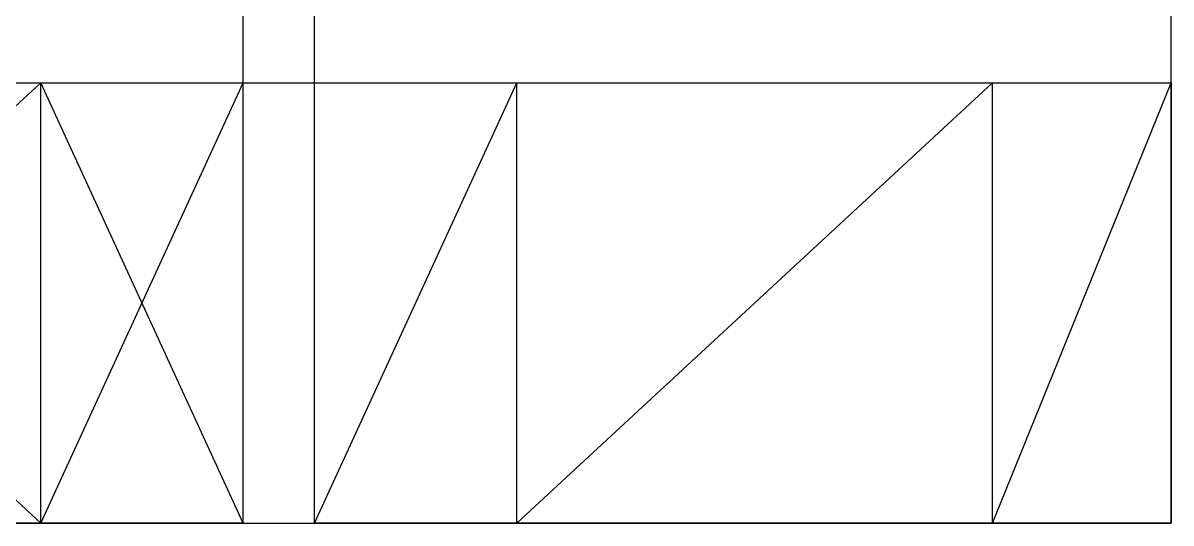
# Model space of a CAD drawing. Header units: metres. Extents: x 0 to 30, y 0 to 40.
# Drawn here: x 10.7 to 30, y 0 to 8.4 of the extents above; entities that cross this region are included whole.
import ezdxf

# ---------------------------------------------------------------- set-up
doc = ezdxf.new("R2010")
doc.units = ezdxf.units.M
for name, color, linetype in [('beam_x', 3, 'Continuous'), ('beam_y', 2, 'Continuous'), ('belt_xz', 5, 'Continuous'), ('belt_yz', 13, 'Continuous'), ('brace_xz', 6, 'Continuous'), ('brace_yz', 1, 'Continuous'), ('column', 4, 'Continuous'), ('floor_brace', 5, 'Continuous'), ('outrigger', 40, 'Continuous')]:
    doc.layers.add(name, color=color, linetype=linetype)

msp = doc.modelspace()

# ---------------------------------------------------------------- linework, layer by layer
at = {"layer": 'beam_x', "color": 3}
for p, q in [((3, 7.4), (11, 7.4)), ((3, 7.4, 27), (11, 7.4, 27)), ((3, 7.4, 51), (11, 7.4, 51)), ((3, 7.4, 75), (11, 7.4, 75)), ((3, 7.4, 99), (11, 7.4, 99)), ((3, 7.4, 123), (11, 7.4, 123)), ((3, 7.4, 147), (11, 7.4, 147)), ((11, 7.4), (14.4, 7.4)), ((11, 7.4, 27), (14.4, 7.4, 27)), ((11, 7.4, 51), (14.4, 7.4, 51)), ((11, 7.4, 75), (14.4, 7.4, 75)), ((11, 7.4, 99), (14.4, 7.4, 99)), ((11, 7.4, 123), (14.4, 7.4, 123)), ((11, 7.4, 147), (14.4, 7.4, 147)), ((14.4, 7.4), (15.6, 7.4)), ((14.4, 7.4, 9), (15.6, 7.4, 9)), ((14.4, 7.4, 15), (15.6, 7.4, 15)), ((14.4, 7.4, 21), (15.6, 7.4, 21)), ((14.4, 7.4, 27), (15.6, 7.4, 27)), ((14.4, 7.4, 33), (15.6, 7.4, 33)), ((14.4, 7.4, 39), (15.6, 7.4, 39)), ((14.4, 7.4, 45), (15.6, 7.4, 45)), ((14.4, 7.4, 51), (15.6, 7.4, 51)), ((14.4, 7.4, 57), (15.6, 7.4, 57)), ((14.4, 7.4, 63), (15.6, 7.4, 63)), ((14.4, 7.4, 69), (15.6, 7.4, 69)), ((14.4, 7.4, 75), (15.6, 7.4, 75)), ((14.4, 7.4, 81), (15.6, 7.4, 81)), ((14.4, 7.4, 87), (15.6, 7.4, 87)), ((14.4, 7.4, 93), (15.6, 7.4, 93)), ((14.4, 7.4, 99), (15.6, 7.4, 99)), ((14.4, 7.4, 105), (15.6, 7.4, 105)), ((14.4, 7.4, 111), (15.6, 7.4, 111)), ((14.4, 7.4, 117), (15.6, 7.4, 117)), ((14.4, 7.4, 123), (15.6, 7.4, 123)), ((14.4, 7.4, 129), (15.6, 7.4, 129)), ((14.4, 7.4, 135), (15.6, 7.4, 135)), ((14.4, 7.4, 141), (15.6, 7.4, 141)), ((14.4, 7.4, 147), (15.6, 7.4, 147)), ((14.4, 7.4, 153), (15.6, 7.4, 153)), ((15.6, 7.4), (19, 7.4)), ((15.6, 7.4, 27), (19, 7.4, 27)), ((15.6, 7.4, 51), (19, 7.4, 51)), ((15.6, 7.4, 75), (19, 7.4, 75)), ((15.6, 7.4, 99), (19, 7.4, 99)), ((15.6, 7.4, 123), (19, 7.4, 123)), ((15.6, 7.4, 147), (19, 7.4, 147)), ((19, 7.4), (27, 7.4)), ((19, 7.4, 27), (27, 7.4, 27)), ((19, 7.4, 51), (27, 7.4, 51)), ((19, 7.4, 75), (27, 7.4, 75)), ((19, 7.4, 99), (27, 7.4, 99)), ((19, 7.4, 123), (27, 7.4, 123)), ((19, 7.4, 147), (27, 7.4, 147)), ((27, 7.4), (30, 7.4)), ((27, 7.4, 27), (30, 7.4, 27)), ((27, 7.4, 51), (30, 7.4, 51)), ((27, 7.4, 75), (30, 7.4, 75)), ((27, 7.4, 99), (30, 7.4, 99)), ((27, 7.4, 123), (30, 7.4, 123)), ((27, 7.4, 147), (30, 7.4, 147)), ((3, 0), (11, 0)), ((3, 0, 9), (11, 0, 9)), ((3, 0, 15), (11, 0, 15)), ((3, 0, 21), (11, 0, 21)), ((3, 0, 27), (11, 0, 27)), ((3, 0, 33), (11, 0, 33)), ((3, 0, 39), (11, 0, 39)), ((3, 0, 45), (11, 0, 45)), ((3, 0, 51), (11, 0, 51)), ((3, 0, 57), (11, 0, 57)), ((3, 0, 63), (11, 0, 63)), ((3, 0, 69), (11, 0, 69)), ((3, 0, 75), (11, 0, 75)), ((3, 0, 81), (11, 0, 81)), ((3, 0, 87), (11, 0, 87)), ((3, 0, 93), (11, 0, 93)), ((3, 0, 99), (11, 0, 99)), ((3, 0, 105), (11, 0, 105)), ((3, 0, 111), (11, 0, 111)), ((3, 0, 117), (11, 0, 117)), ((3, 0, 123), (11, 0, 123)), ((3, 0, 129), (11, 0, 129)), ((3, 0, 135), (11, 0, 135)), ((3, 0, 141), (11, 0, 141)), ((3, 0, 147), (11, 0, 147)), ((3, 0, 153), (11, 0, 153)), ((11, 0), (14.4, 0)), ((11, 0, 9), (14.4, 0, 9)), ((11, 0, 15), (14.4, 0, 15)), ((11, 0, 21), (14.4, 0, 21)), ((11, 0, 27), (14.4, 0, 27)), ((11, 0, 33), (14.4, 0, 33)), ((11, 0, 39), (14.4, 0, 39)), ((11, 0, 45), (14.4, 0, 45)), ((11, 0, 51), (14.4, 0, 51)), ((11, 0, 57), (14.4, 0, 57)), ((11, 0, 63), (14.4, 0, 63)), ((11, 0, 69), (14.4, 0, 69)), ((11, 0, 75), (14.4, 0, 75)), ((11, 0, 81), (14.4, 0, 81)), ((11, 0, 87), (14.4, 0, 87)), ((11, 0, 93), (14.4, 0, 93)), ((11, 0, 99), (14.4, 0, 99)), ((11, 0, 105), (14.4, 0, 105)), ((11, 0, 111), (14.4, 0, 111)), ((11, 0, 117), (14.4, 0, 117)), ((11, 0, 123), (14.4, 0, 123)), ((11, 0, 129), (14.4, 0, 129)), ((11, 0, 135), (14.4, 0, 135)), ((11, 0, 141), (14.4, 0, 141)), ((11, 0, 147), (14.4, 0, 147)), ((11, 0, 153), (14.4, 0, 153)), ((14.4, 0), (15.6, 0)), ((14.4, 0, 9), (15.6, 0, 9)), ((14.4, 0, 15), (15.6, 0, 15)), ((14.4, 0, 21), (15.6, 0, 21)), ((14.4, 0, 27), (15.6, 0, 27)), ((14.4, 0, 33), (15.6, 0, 33)), ((14.4, 0, 39), (15.6, 0, 39)), ((14.4, 0, 45), (15.6, 0, 45)), ((14.4, 0, 51), (15.6, 0, 51)), ((14.4, 0, 57), (15.6, 0, 57)), ((14.4, 0, 63), (15.6, 0, 63)), ((14.4, 0, 69), (15.6, 0, 69)), ((14.4, 0, 75), (15.6, 0, 75)), ((14.4, 0, 81), (15.6, 0, 81)), ((14.4, 0, 87), (15.6, 0, 87)), ((14.4, 0, 93), (15.6, 0, 93)), ((14.4, 0, 99), (15.6, 0, 99)), ((14.4, 0, 105), (15.6, 0, 105)), ((14.4, 0, 111), (15.6, 0, 111)), ((14.4, 0, 117), (15.6, 0, 117)), ((14.4, 0, 123), (15.6, 0, 123)), ((14.4, 0, 129), (15.6, 0, 129)), ((14.4, 0, 135), (15.6, 0, 135)), ((14.4, 0, 141), (15.6, 0, 141)), ((14.4, 0, 147), (15.6, 0, 147)), ((14.4, 0, 153), (15.6, 0, 153)), ((15.6, 0), (19, 0)), ((15.6, 0, 9), (19, 0, 9)), ((15.6, 0, 15), (19, 0, 15)), ((15.6, 0, 21), (19, 0, 21)), ((15.6, 0, 27), (19, 0, 27)), ((15.6, 0, 33), (19, 0, 33)), ((15.6, 0, 39), (19, 0, 39)), ((15.6, 0, 45), (19, 0, 45)), ((15.6, 0, 51), (19, 0, 51)), ((15.6, 0, 57), (19, 0, 57)), ((15.6, 0, 63), (19, 0, 63)), ((15.6, 0, 69), (19, 0, 69)), ((15.6, 0, 75), (19, 0, 75)), ((15.6, 0, 81), (19, 0, 81)), ((15.6, 0, 87), (19, 0, 87)), ((15.6, 0, 93), (19, 0, 93)), ((15.6, 0, 99), (19, 0, 99)), ((15.6, 0, 105), (19, 0, 105)), ((15.6, 0, 111), (19, 0, 111)), ((15.6, 0, 117), (19, 0, 117)), ((15.6, 0, 123), (19, 0, 123)), ((15.6, 0, 129), (19, 0, 129)), ((15.6, 0, 135), (19, 0, 135)), ((15.6, 0, 141), (19, 0, 141)), ((15.6, 0, 147), (19, 0, 147)), ((15.6, 0, 153), (19, 0, 153)), ((19, 0), (27, 0)), ((19, 0, 9), (27, 0, 9)), ((19, 0, 15), (27, 0, 15)), ((19, 0, 21), (27, 0, 21)), ((19, 0, 27), (27, 0, 27)), ((19, 0, 33), (27, 0, 33)), ((19, 0, 39), (27, 0, 39)), ((19, 0, 45), (27, 0, 45)), ((19, 0, 51), (27, 0, 51)), ((19, 0, 57), (27, 0, 57)), ((19, 0, 63), (27, 0, 63)), ((19, 0, 69), (27, 0, 69)), ((19, 0, 75), (27, 0, 75)), ((19, 0, 81), (27, 0, 81)), ((19, 0, 87), (27, 0, 87)), ((19, 0, 93), (27, 0, 93)), ((19, 0, 99), (27, 0, 99)), ((19, 0, 105), (27, 0, 105)), ((19, 0, 111), (27, 0, 111)), ((19, 0, 117), (27, 0, 117)), ((19, 0, 123), (27, 0, 123)), ((19, 0, 129), (27, 0, 129)), ((19, 0, 135), (27, 0, 135)), ((19, 0, 141), (27, 0, 141)), ((19, 0, 147), (27, 0, 147)), ((19, 0, 153), (27, 0, 153)), ((27, 0), (30, 0)), ((27, 0, 9), (30, 0, 9)), ((27, 0, 15), (30, 0, 15)), ((27, 0, 21), (30, 0, 21)), ((27, 0, 27), (30, 0, 27)), ((27, 0, 33), (30, 0, 33)), ((27, 0, 39), (30, 0, 39)), ((27, 0, 45), (30, 0, 45)), ((27, 0, 51), (30, 0, 51)), ((27, 0, 57), (30, 0, 57)), ((27, 0, 63), (30, 0, 63)), ((27, 0, 69), (30, 0, 69)), ((27, 0, 75), (30, 0, 75)), ((27, 0, 81), (30, 0, 81)), ((27, 0, 87), (30, 0, 87)), ((27, 0, 93), (30, 0, 93)), ((27, 0, 99), (30, 0, 99)), ((27, 0, 105), (30, 0, 105)), ((27, 0, 111), (30, 0, 111)), ((27, 0, 117), (30, 0, 117)), ((27, 0, 123), (30, 0, 123)), ((27, 0, 129), (30, 0, 129)), ((27, 0, 135), (30, 0, 135)), ((27, 0, 141), (30, 0, 141)), ((27, 0, 147), (30, 0, 147)), ((27, 0, 153), (30, 0, 153))]:
    msp.add_line(p, q, dxfattribs=at)
at = {"layer": 'beam_y', "color": 2}
for p, q in [((14.4, 7.4), (14.4, 8.6)), ((14.4, 7.4, 9), (14.4, 8.6, 9)), ((14.4, 7.4, 15), (14.4, 8.6, 15)), ((14.4, 7.4, 21), (14.4, 8.6, 21)), ((14.4, 7.4, 27), (14.4, 8.6, 27)), ((14.4, 7.4, 33), (14.4, 8.6, 33)), ((14.4, 7.4, 39), (14.4, 8.6, 39)), ((14.4, 7.4, 45), (14.4, 8.6, 45)), ((14.4, 7.4, 51), (14.4, 8.6, 51)), ((14.4, 7.4, 57), (14.4, 8.6, 57)), ((14.4, 7.4, 63), (14.4, 8.6, 63)), ((14.4, 7.4, 69), (14.4, 8.6, 69)), ((14.4, 7.4, 75), (14.4, 8.6, 75)), ((14.4, 7.4, 81), (14.4, 8.6, 81)), ((14.4, 7.4, 87), (14.4, 8.6, 87)), ((14.4, 7.4, 93), (14.4, 8.6, 93)), ((14.4, 7.4, 99), (14.4, 8.6, 99)), ((14.4, 7.4, 105), (14.4, 8.6, 105)), ((14.4, 7.4, 111), (14.4, 8.6, 111)), ((14.4, 7.4, 117), (14.4, 8.6, 117)), ((14.4, 7.4, 123), (14.4, 8.6, 123)), ((14.4, 7.4, 129), (14.4, 8.6, 129)), ((14.4, 7.4, 135), (14.4, 8.6, 135)), ((14.4, 7.4, 141), (14.4, 8.6, 141)), ((14.4, 7.4, 147), (14.4, 8.6, 147)), ((14.4, 7.4, 153), (14.4, 8.6, 153)), ((15.6, 7.4), (15.6, 8.6)), ((15.6, 7.4, 9), (15.6, 8.6, 9)), ((15.6, 7.4, 15), (15.6, 8.6, 15)), ((15.6, 7.4, 21), (15.6, 8.6, 21)), ((15.6, 7.4, 27), (15.6, 8.6, 27)), ((15.6, 7.4, 33), (15.6, 8.6, 33)), ((15.6, 7.4, 39), (15.6, 8.6, 39)), ((15.6, 7.4, 45), (15.6, 8.6, 45)), ((15.6, 7.4, 51), (15.6, 8.6, 51)), ((15.6, 7.4, 57), (15.6, 8.6, 57)), ((15.6, 7.4, 63), (15.6, 8.6, 63)), ((15.6, 7.4, 69), (15.6, 8.6, 69)), ((15.6, 7.4, 75), (15.6, 8.6, 75)), ((15.6, 7.4, 81), (15.6, 8.6, 81)), ((15.6, 7.4, 87), (15.6, 8.6, 87)), ((15.6, 7.4, 93), (15.6, 8.6, 93)), ((15.6, 7.4, 99), (15.6, 8.6, 99)), ((15.6, 7.4, 105), (15.6, 8.6, 105)), ((15.6, 7.4, 111), (15.6, 8.6, 111)), ((15.6, 7.4, 117), (15.6, 8.6, 117)), ((15.6, 7.4, 123), (15.6, 8.6, 123)), ((15.6, 7.4, 129), (15.6, 8.6, 129)), ((15.6, 7.4, 135), (15.6, 8.6, 135)), ((15.6, 7.4, 141), (15.6, 8.6, 141)), ((15.6, 7.4, 147), (15.6, 8.6, 147)), ((15.6, 7.4, 153), (15.6, 8.6, 153)), ((30, 7.4), (30, 8.6)), ((30, 7.4, 9), (30, 8.6, 9)), ((30, 7.4, 15), (30, 8.6, 15)), ((30, 7.4, 21), (30, 8.6, 21)), ((30, 7.4, 27), (30, 8.6, 27)), ((30, 7.4, 33), (30, 8.6, 33)), ((30, 7.4, 39), (30, 8.6, 39)), ((30, 7.4, 45), (30, 8.6, 45)), ((30, 7.4, 51), (30, 8.6, 51)), ((30, 7.4, 57), (30, 8.6, 57)), ((30, 7.4, 63), (30, 8.6, 63)), ((30, 7.4, 69), (30, 8.6, 69)), ((30, 7.4, 75), (30, 8.6, 75)), ((30, 7.4, 81), (30, 8.6, 81)), ((30, 7.4, 87), (30, 8.6, 87)), ((30, 7.4, 93), (30, 8.6, 93)), ((30, 7.4, 99), (30, 8.6, 99)), ((30, 7.4, 105), (30, 8.6, 105)), ((30, 7.4, 111), (30, 8.6, 111)), ((30, 7.4, 117), (30, 8.6, 117)), ((30, 7.4, 123), (30, 8.6, 123)), ((30, 7.4, 129), (30, 8.6, 129)), ((30, 7.4, 135), (30, 8.6, 135)), ((30, 7.4, 141), (30, 8.6, 141)), ((30, 7.4, 147), (30, 8.6, 147)), ((30, 7.4, 153), (30, 8.6, 153)), ((11, 0), (11, 7.4)), ((11, 0, 27), (11, 7.4, 27)), ((11, 0, 51), (11, 7.4, 51)), ((11, 0, 75), (11, 7.4, 75)), ((11, 0, 99), (11, 7.4, 99)), ((11, 0, 123), (11, 7.4, 123)), ((11, 0, 147), (11, 7.4, 147)), ((14.4, 0), (14.4, 7.4)), ((14.4, 0, 9), (14.4, 7.4, 9)), ((14.4, 0, 15), (14.4, 7.4, 15)), ((14.4, 0, 21), (14.4, 7.4, 21)), ((14.4, 0, 27), (14.4, 7.4, 27)), ((14.4, 0, 33), (14.4, 7.4, 33)), ((14.4, 0, 39), (14.4, 7.4, 39)), ((14.4, 0, 45), (14.4, 7.4, 45)), ((14.4, 0, 51), (14.4, 7.4, 51)), ((14.4, 0, 57), (14.4, 7.4, 57)), ((14.4, 0, 63), (14.4, 7.4, 63)), ((14.4, 0, 69), (14.4, 7.4, 69)), ((14.4, 0, 75), (14.4, 7.4, 75)), ((14.4, 0, 81), (14.4, 7.4, 81)), ((14.4, 0, 87), (14.4, 7.4, 87)), ((14.4, 0, 93), (14.4, 7.4, 93)), ((14.4, 0, 99), (14.4, 7.4, 99)), ((14.4, 0, 105), (14.4, 7.4, 105)), ((14.4, 0, 111), (14.4, 7.4, 111)), ((14.4, 0, 117), (14.4, 7.4, 117)), ((14.4, 0, 123), (14.4, 7.4, 123)), ((14.4, 0, 129), (14.4, 7.4, 129)), ((14.4, 0, 135), (14.4, 7.4, 135)), ((14.4, 0, 141), (14.4, 7.4, 141)), ((14.4, 0, 147), (14.4, 7.4, 147)), ((14.4, 0, 153), (14.4, 7.4, 153)), ((15.6, 0), (15.6, 7.4)), ((15.6, 0, 9), (15.6, 7.4, 9)), ((15.6, 0, 15), (15.6, 7.4, 15)), ((15.6, 0, 21), (15.6, 7.4, 21)), ((15.6, 0, 27), (15.6, 7.4, 27)), ((15.6, 0, 33), (15.6, 7.4, 33)), ((15.6, 0, 39), (15.6, 7.4, 39)), ((15.6, 0, 45), (15.6, 7.4, 45)), ((15.6, 0, 51), (15.6, 7.4, 51)), ((15.6, 0, 57), (15.6, 7.4, 57)), ((15.6, 0, 63), (15.6, 7.4, 63)), ((15.6, 0, 69), (15.6, 7.4, 69)), ((15.6, 0, 75), (15.6, 7.4, 75)), ((15.6, 0, 81), (15.6, 7.4, 81)), ((15.6, 0, 87), (15.6, 7.4, 87)), ((15.6, 0, 93), (15.6, 7.4, 93)), ((15.6, 0, 99), (15.6, 7.4, 99)), ((15.6, 0, 105), (15.6, 7.4, 105)), ((15.6, 0, 111), (15.6, 7.4, 111)), ((15.6, 0, 117), (15.6, 7.4, 117)), ((15.6, 0, 123), (15.6, 7.4, 123)), ((15.6, 0, 129), (15.6, 7.4, 129)), ((15.6, 0, 135), (15.6, 7.4, 135)), ((15.6, 0, 141), (15.6, 7.4, 141)), ((15.6, 0, 147), (15.6, 7.4, 147)), ((15.6, 0, 153), (15.6, 7.4, 153)), ((19, 0), (19, 7.4)), ((19, 0, 27), (19, 7.4, 27)), ((19, 0, 51), (19, 7.4, 51)), ((19, 0, 75), (19, 7.4, 75)), ((19, 0, 99), (19, 7.4, 99)), ((19, 0, 123), (19, 7.4, 123)), ((19, 0, 147), (19, 7.4, 147)), ((27, 0), (27, 7.4)), ((27, 0, 27), (27, 7.4, 27)), ((27, 0, 51), (27, 7.4, 51)), ((27, 0, 75), (27, 7.4, 75)), ((27, 0, 99), (27, 7.4, 99)), ((27, 0, 123), (27, 7.4, 123)), ((27, 0, 147), (27, 7.4, 147)), ((30, 0), (30, 7.4)), ((30, 0, 9), (30, 7.4, 9)), ((30, 0, 15), (30, 7.4, 15)), ((30, 0, 21), (30, 7.4, 21)), ((30, 0, 27), (30, 7.4, 27)), ((30, 0, 33), (30, 7.4, 33)), ((30, 0, 39), (30, 7.4, 39)), ((30, 0, 45), (30, 7.4, 45)), ((30, 0, 51), (30, 7.4, 51)), ((30, 0, 57), (30, 7.4, 57)), ((30, 0, 63), (30, 7.4, 63)), ((30, 0, 69), (30, 7.4, 69)), ((30, 0, 75), (30, 7.4, 75)), ((30, 0, 81), (30, 7.4, 81)), ((30, 0, 87), (30, 7.4, 87)), ((30, 0, 93), (30, 7.4, 93)), ((30, 0, 99), (30, 7.4, 99)), ((30, 0, 105), (30, 7.4, 105)), ((30, 0, 111), (30, 7.4, 111)), ((30, 0, 117), (30, 7.4, 117)), ((30, 0, 123), (30, 7.4, 123)), ((30, 0, 129), (30, 7.4, 129)), ((30, 0, 135), (30, 7.4, 135)), ((30, 0, 141), (30, 7.4, 141)), ((30, 0, 147), (30, 7.4, 147)), ((30, 0, 153), (30, 7.4, 153))]:
    msp.add_line(p, q, dxfattribs=at)
at = {"layer": 'belt_xz', "color": 5}
for p, q in [((3, 0, 33), (11, 0, 39)), ((11, 0, 33), (3, 0, 39)), ((3, 0, 69), (11, 0, 75)), ((11, 0, 69), (3, 0, 75)), ((3, 0, 105), (11, 0, 111)), ((11, 0, 105), (3, 0, 111)), ((3, 0, 141), (11, 0, 153)), ((11, 0, 141), (3, 0, 153)), ((19, 0, 33), (27, 0, 39)), ((27, 0, 33), (19, 0, 39)), ((19, 0, 69), (27, 0, 75)), ((27, 0, 69), (19, 0, 75)), ((19, 0, 105), (27, 0, 111)), ((27, 0, 105), (19, 0, 111)), ((19, 0, 141), (27, 0, 153)), ((27, 0, 141), (19, 0, 153)), ((27, 0, 33), (30, 0, 39)), ((30, 0, 33), (27, 0, 39)), ((27, 0, 69), (30, 0, 75)), ((30, 0, 69), (27, 0, 75)), ((27, 0, 105), (30, 0, 111)), ((30, 0, 105), (27, 0, 111)), ((27, 0, 141), (30, 0, 153)), ((30, 0, 141), (27, 0, 153))]:
    msp.add_line(p, q, dxfattribs=at)
at = {"layer": 'belt_yz', "color": 13}
for p, q in [((30, 0, 33), (30, 7.4, 39)), ((30, 7.4, 33), (30, 0, 39)), ((30, 0, 69), (30, 7.4, 75)), ((30, 7.4, 69), (30, 0, 75)), ((30, 0, 105), (30, 7.4, 111)), ((30, 7.4, 105), (30, 0, 111)), ((30, 0, 141), (30, 7.4, 153)), ((30, 7.4, 141), (30, 0, 153))]:
    msp.add_line(p, q, dxfattribs=at)
at = {"layer": 'brace_xz', "color": 6}
for p, q in [((3, 0), (11, 0, 57)), ((11, 0), (3, 0, 57)), ((3, 0, 57), (11, 0, 111)), ((11, 0, 57), (3, 0, 111)), ((3, 0, 111), (11, 0, 153)), ((11, 0, 111), (3, 0, 153)), ((11, 0), (14.4, 0, 9)), ((14.4, 0), (11, 0, 9)), ((11, 0, 9), (14.4, 0, 15)), ((14.4, 0, 9), (11, 0, 15)), ((11, 0, 15), (14.4, 0, 21)), ((14.4, 0, 15), (11, 0, 21)), ((11, 0, 21), (14.4, 0, 27)), ((14.4, 0, 21), (11, 0, 27)), ((11, 0, 27), (14.4, 0, 33)), ((14.4, 0, 27), (11, 0, 33)), ((11, 0, 33), (14.4, 0, 39)), ((14.4, 0, 33), (11, 0, 39)), ((11, 0, 39), (14.4, 0, 45)), ((14.4, 0, 39), (11, 0, 45)), ((11, 0, 45), (14.4, 0, 51)), ((14.4, 0, 45), (11, 0, 51)), ((11, 0, 51), (14.4, 0, 57)), ((14.4, 0, 51), (11, 0, 57)), ((11, 0, 57), (14.4, 0, 63)), ((14.4, 0, 57), (11, 0, 63)), ((11, 0, 63), (14.4, 0, 69)), ((14.4, 0, 63), (11, 0, 69)), ((11, 0, 69), (14.4, 0, 75)), ((14.4, 0, 69), (11, 0, 75)), ((11, 0, 75), (14.4, 0, 81)), ((14.4, 0, 75), (11, 0, 81)), ((11, 0, 81), (14.4, 0, 87)), ((14.4, 0, 81), (11, 0, 87)), ((11, 0, 87), (14.4, 0, 93)), ((14.4, 0, 87), (11, 0, 93)), ((11, 0, 93), (14.4, 0, 99)), ((14.4, 0, 93), (11, 0, 99)), ((11, 0, 99), (14.4, 0, 105)), ((14.4, 0, 99), (11, 0, 105)), ((11, 0, 105), (14.4, 0, 111)), ((14.4, 0, 105), (11, 0, 111)), ((11, 0, 111), (14.4, 0, 117)), ((14.4, 0, 111), (11, 0, 117)), ((11, 0, 117), (14.4, 0, 123)), ((14.4, 0, 117), (11, 0, 123)), ((11, 0, 123), (14.4, 0, 129)), ((14.4, 0, 123), (11, 0, 129)), ((11, 0, 129), (14.4, 0, 135)), ((14.4, 0, 129), (11, 0, 135)), ((11, 0, 135), (14.4, 0, 141)), ((14.4, 0, 135), (11, 0, 141)), ((11, 0, 141), (14.4, 0, 147)), ((14.4, 0, 141), (11, 0, 147)), ((11, 0, 147), (14.4, 0, 153)), ((14.4, 0, 147), (11, 0, 153)), ((15.6, 0), (19, 0, 9)), ((19, 0), (15.6, 0, 9)), ((15.6, 0, 9), (19, 0, 15)), ((19, 0, 9), (15.6, 0, 15)), ((15.6, 0, 15), (19, 0, 21)), ((19, 0, 15), (15.6, 0, 21)), ((15.6, 0, 21), (19, 0, 27)), ((19, 0, 21), (15.6, 0, 27)), ((15.6, 0, 27), (19, 0, 33)), ((19, 0, 27), (15.6, 0, 33)), ((15.6, 0, 33), (19, 0, 39)), ((19, 0, 33), (15.6, 0, 39)), ((15.6, 0, 39), (19, 0, 45)), ((19, 0, 39), (15.6, 0, 45)), ((15.6, 0, 45), (19, 0, 51)), ((19, 0, 45), (15.6, 0, 51)), ((15.6, 0, 51), (19, 0, 57)), ((19, 0, 51), (15.6, 0, 57)), ((15.6, 0, 57), (19, 0, 63)), ((19, 0, 57), (15.6, 0, 63)), ((15.6, 0, 63), (19, 0, 69)), ((19, 0, 63), (15.6, 0, 69)), ((15.6, 0, 69), (19, 0, 75)), ((19, 0, 69), (15.6, 0, 75)), ((15.6, 0, 75), (19, 0, 81)), ((19, 0, 75), (15.6, 0, 81)), ((15.6, 0, 81), (19, 0, 87)), ((19, 0, 81), (15.6, 0, 87)), ((15.6, 0, 87), (19, 0, 93)), ((19, 0, 87), (15.6, 0, 93)), ((15.6, 0, 93), (19, 0, 99)), ((19, 0, 93), (15.6, 0, 99)), ((15.6, 0, 99), (19, 0, 105)), ((19, 0, 99), (15.6, 0, 105)), ((15.6, 0, 105), (19, 0, 111)), ((19, 0, 105), (15.6, 0, 111)), ((15.6, 0, 111), (19, 0, 117)), ((19, 0, 111), (15.6, 0, 117)), ((15.6, 0, 117), (19, 0, 123)), ((19, 0, 117), (15.6, 0, 123)), ((15.6, 0, 123), (19, 0, 129)), ((19, 0, 123), (15.6, 0, 129)), ((15.6, 0, 129), (19, 0, 135)), ((19, 0, 129), (15.6, 0, 135)), ((15.6, 0, 135), (19, 0, 141)), ((19, 0, 135), (15.6, 0, 141)), ((15.6, 0, 141), (19, 0, 147)), ((19, 0, 141), (15.6, 0, 147)), ((15.6, 0, 147), (19, 0, 153)), ((19, 0, 147), (15.6, 0, 153)), ((19, 0), (27, 0, 57)), ((27, 0), (19, 0, 57)), ((19, 0, 57), (27, 0, 111)), ((27, 0, 57), (19, 0, 111)), ((19, 0, 111), (27, 0, 153)), ((27, 0, 111), (19, 0, 153))]:
    msp.add_line(p, q, dxfattribs=at)
at = {"layer": 'brace_yz', "color": 1}
for p, q in [((30, 0), (30, 7.4, 81)), ((30, 7.4), (30, 0, 81)), ((30, 0, 81), (30, 7.4, 153)), ((30, 7.4, 81), (30, 0, 153))]:
    msp.add_line(p, q, dxfattribs=at)
at = {"layer": 'column', "color": 4}
for p, q in [((11, 7.4), (11, 7.4, 9)), ((11, 7.4, 9), (11, 7.4, 15)), ((11, 7.4, 15), (11, 7.4, 21)), ((11, 7.4, 21), (11, 7.4, 27)), ((11, 7.4, 27), (11, 7.4, 33)), ((11, 7.4, 33), (11, 7.4, 39)), ((11, 7.4, 39), (11, 7.4, 45)), ((11, 7.4, 45), (11, 7.4, 51)), ((11, 7.4, 51), (11, 7.4, 57)), ((11, 7.4, 57), (11, 7.4, 63)), ((11, 7.4, 63), (11, 7.4, 69)), ((11, 7.4, 69), (11, 7.4, 75)), ((11, 7.4, 75), (11, 7.4, 81)), ((11, 7.4, 81), (11, 7.4, 87)), ((11, 7.4, 87), (11, 7.4, 93)), ((11, 7.4, 93), (11, 7.4, 99)), ((11, 7.4, 99), (11, 7.4, 105)), ((11, 7.4, 105), (11, 7.4, 111)), ((11, 7.4, 111), (11, 7.4, 117)), ((11, 7.4, 117), (11, 7.4, 123)), ((11, 7.4, 123), (11, 7.4, 129)), ((11, 7.4, 129), (11, 7.4, 135)), ((11, 7.4, 135), (11, 7.4, 141)), ((11, 7.4, 141), (11, 7.4, 147)), ((11, 7.4, 147), (11, 7.4, 153)), ((14.4, 7.4), (14.4, 7.4, 9)), ((14.4, 7.4, 9), (14.4, 7.4, 15)), ((14.4, 7.4, 15), (14.4, 7.4, 21)), ((14.4, 7.4, 21), (14.4, 7.4, 27)), ((14.4, 7.4, 27), (14.4, 7.4, 33)), ((14.4, 7.4, 33), (14.4, 7.4, 39)), ((14.4, 7.4, 39), (14.4, 7.4, 45)), ((14.4, 7.4, 45), (14.4, 7.4, 51)), ((14.4, 7.4, 51), (14.4, 7.4, 57)), ((14.4, 7.4, 57), (14.4, 7.4, 63)), ((14.4, 7.4, 63), (14.4, 7.4, 69)), ((14.4, 7.4, 69), (14.4, 7.4, 75)), ((14.4, 7.4, 75), (14.4, 7.4, 81)), ((14.4, 7.4, 81), (14.4, 7.4, 87)), ((14.4, 7.4, 87), (14.4, 7.4, 93)), ((14.4, 7.4, 93), (14.4, 7.4, 99)), ((14.4, 7.4, 99), (14.4, 7.4, 105)), ((14.4, 7.4, 105), (14.4, 7.4, 111)), ((14.4, 7.4, 111), (14.4, 7.4, 117)), ((14.4, 7.4, 117), (14.4, 7.4, 123)), ((14.4, 7.4, 123), (14.4, 7.4, 129)), ((14.4, 7.4, 129), (14.4, 7.4, 135)), ((14.4, 7.4, 135), (14.4, 7.4, 141)), ((14.4, 7.4, 141), (14.4, 7.4, 147)), ((14.4, 7.4, 147), (14.4, 7.4, 153)), ((15.6, 7.4), (15.6, 7.4, 9)), ((15.6, 7.4, 9), (15.6, 7.4, 15)), ((15.6, 7.4, 15), (15.6, 7.4, 21)), ((15.6, 7.4, 21), (15.6, 7.4, 27)), ((15.6, 7.4, 27), (15.6, 7.4, 33)), ((15.6, 7.4, 33), (15.6, 7.4, 39)), ((15.6, 7.4, 39), (15.6, 7.4, 45)), ((15.6, 7.4, 45), (15.6, 7.4, 51)), ((15.6, 7.4, 51), (15.6, 7.4, 57)), ((15.6, 7.4, 57), (15.6, 7.4, 63)), ((15.6, 7.4, 63), (15.6, 7.4, 69)), ((15.6, 7.4, 69), (15.6, 7.4, 75)), ((15.6, 7.4, 75), (15.6, 7.4, 81)), ((15.6, 7.4, 81), (15.6, 7.4, 87)), ((15.6, 7.4, 87), (15.6, 7.4, 93)), ((15.6, 7.4, 93), (15.6, 7.4, 99)), ((15.6, 7.4, 99), (15.6, 7.4, 105)), ((15.6, 7.4, 105), (15.6, 7.4, 111)), ((15.6, 7.4, 111), (15.6, 7.4, 117)), ((15.6, 7.4, 117), (15.6, 7.4, 123)), ((15.6, 7.4, 123), (15.6, 7.4, 129)), ((15.6, 7.4, 129), (15.6, 7.4, 135)), ((15.6, 7.4, 135), (15.6, 7.4, 141)), ((15.6, 7.4, 141), (15.6, 7.4, 147)), ((15.6, 7.4, 147), (15.6, 7.4, 153)), ((19, 7.4), (19, 7.4, 9)), ((19, 7.4, 9), (19, 7.4, 15)), ((19, 7.4, 15), (19, 7.4, 21)), ((19, 7.4, 21), (19, 7.4, 27)), ((19, 7.4, 27), (19, 7.4, 33)), ((19, 7.4, 33), (19, 7.4, 39)), ((19, 7.4, 39), (19, 7.4, 45)), ((19, 7.4, 45), (19, 7.4, 51)), ((19, 7.4, 51), (19, 7.4, 57)), ((19, 7.4, 57), (19, 7.4, 63)), ((19, 7.4, 63), (19, 7.4, 69)), ((19, 7.4, 69), (19, 7.4, 75)), ((19, 7.4, 75), (19, 7.4, 81)), ((19, 7.4, 81), (19, 7.4, 87)), ((19, 7.4, 87), (19, 7.4, 93)), ((19, 7.4, 93), (19, 7.4, 99)), ((19, 7.4, 99), (19, 7.4, 105)), ((19, 7.4, 105), (19, 7.4, 111)), ((19, 7.4, 111), (19, 7.4, 117)), ((19, 7.4, 117), (19, 7.4, 123)), ((19, 7.4, 123), (19, 7.4, 129)), ((19, 7.4, 129), (19, 7.4, 135)), ((19, 7.4, 135), (19, 7.4, 141)), ((19, 7.4, 141), (19, 7.4, 147)), ((19, 7.4, 147), (19, 7.4, 153)), ((27, 7.4), (27, 7.4, 9)), ((27, 7.4, 9), (27, 7.4, 15)), ((27, 7.4, 15), (27, 7.4, 21)), ((27, 7.4, 21), (27, 7.4, 27)), ((27, 7.4, 27), (27, 7.4, 33)), ((27, 7.4, 33), (27, 7.4, 39)), ((27, 7.4, 39), (27, 7.4, 45)), ((27, 7.4, 45), (27, 7.4, 51)), ((27, 7.4, 51), (27, 7.4, 57)), ((27, 7.4, 57), (27, 7.4, 63)), ((27, 7.4, 63), (27, 7.4, 69)), ((27, 7.4, 69), (27, 7.4, 75)), ((27, 7.4, 75), (27, 7.4, 81)), ((27, 7.4, 81), (27, 7.4, 87)), ((27, 7.4, 87), (27, 7.4, 93)), ((27, 7.4, 93), (27, 7.4, 99)), ((27, 7.4, 99), (27, 7.4, 105)), ((27, 7.4, 105), (27, 7.4, 111)), ((27, 7.4, 111), (27, 7.4, 117)), ((27, 7.4, 117), (27, 7.4, 123)), ((27, 7.4, 123), (27, 7.4, 129)), ((27, 7.4, 129), (27, 7.4, 135)), ((27, 7.4, 135), (27, 7.4, 141)), ((27, 7.4, 141), (27, 7.4, 147)), ((27, 7.4, 147), (27, 7.4, 153)), ((30, 7.4), (30, 7.4, 9)), ((30, 7.4, 9), (30, 7.4, 15)), ((30, 7.4, 15), (30, 7.4, 21)), ((30, 7.4, 21), (30, 7.4, 27)), ((30, 7.4, 27), (30, 7.4, 33)), ((30, 7.4, 33), (30, 7.4, 39)), ((30, 7.4, 39), (30, 7.4, 45)), ((30, 7.4, 45), (30, 7.4, 51)), ((30, 7.4, 51), (30, 7.4, 57)), ((30, 7.4, 57), (30, 7.4, 63)), ((30, 7.4, 63), (30, 7.4, 69)), ((30, 7.4, 69), (30, 7.4, 75)), ((30, 7.4, 75), (30, 7.4, 81)), ((30, 7.4, 81), (30, 7.4, 87)), ((30, 7.4, 87), (30, 7.4, 93)), ((30, 7.4, 93), (30, 7.4, 99)), ((30, 7.4, 99), (30, 7.4, 105)), ((30, 7.4, 105), (30, 7.4, 111)), ((30, 7.4, 111), (30, 7.4, 117)), ((30, 7.4, 117), (30, 7.4, 123)), ((30, 7.4, 123), (30, 7.4, 129)), ((30, 7.4, 129), (30, 7.4, 135)), ((30, 7.4, 135), (30, 7.4, 141)), ((30, 7.4, 141), (30, 7.4, 147)), ((30, 7.4, 147), (30, 7.4, 153)), ((11, 0), (11, 0, 9)), ((11, 0, 9), (11, 0, 15)), ((11, 0, 15), (11, 0, 21)), ((11, 0, 21), (11, 0, 27)), ((11, 0, 27), (11, 0, 33)), ((11, 0, 33), (11, 0, 39)), ((11, 0, 39), (11, 0, 45)), ((11, 0, 45), (11, 0, 51)), ((11, 0, 51), (11, 0, 57)), ((11, 0, 57), (11, 0, 63)), ((11, 0, 63), (11, 0, 69)), ((11, 0, 69), (11, 0, 75)), ((11, 0, 75), (11, 0, 81)), ((11, 0, 81), (11, 0, 87)), ((11, 0, 87), (11, 0, 93)), ((11, 0, 93), (11, 0, 99)), ((11, 0, 99), (11, 0, 105)), ((11, 0, 105), (11, 0, 111)), ((11, 0, 111), (11, 0, 117)), ((11, 0, 117), (11, 0, 123)), ((11, 0, 123), (11, 0, 129)), ((11, 0, 129), (11, 0, 135)), ((11, 0, 135), (11, 0, 141)), ((11, 0, 141), (11, 0, 147)), ((11, 0, 147), (11, 0, 153)), ((14.4, 0), (14.4, 0, 9)), ((14.4, 0, 9), (14.4, 0, 15)), ((14.4, 0, 15), (14.4, 0, 21)), ((14.4, 0, 21), (14.4, 0, 27)), ((14.4, 0, 27), (14.4, 0, 33)), ((14.4, 0, 33), (14.4, 0, 39)), ((14.4, 0, 39), (14.4, 0, 45)), ((14.4, 0, 45), (14.4, 0, 51)), ((14.4, 0, 51), (14.4, 0, 57)), ((14.4, 0, 57), (14.4, 0, 63)), ((14.4, 0, 63), (14.4, 0, 69)), ((14.4, 0, 69), (14.4, 0, 75)), ((14.4, 0, 75), (14.4, 0, 81)), ((14.4, 0, 81), (14.4, 0, 87)), ((14.4, 0, 87), (14.4, 0, 93)), ((14.4, 0, 93), (14.4, 0, 99)), ((14.4, 0, 99), (14.4, 0, 105)), ((14.4, 0, 105), (14.4, 0, 111)), ((14.4, 0, 111), (14.4, 0, 117)), ((14.4, 0, 117), (14.4, 0, 123)), ((14.4, 0, 123), (14.4, 0, 129)), ((14.4, 0, 129), (14.4, 0, 135)), ((14.4, 0, 135), (14.4, 0, 141)), ((14.4, 0, 141), (14.4, 0, 147)), ((14.4, 0, 147), (14.4, 0, 153)), ((15.6, 0), (15.6, 0, 9)), ((15.6, 0, 9), (15.6, 0, 15)), ((15.6, 0, 15), (15.6, 0, 21)), ((15.6, 0, 21), (15.6, 0, 27)), ((15.6, 0, 27), (15.6, 0, 33)), ((15.6, 0, 33), (15.6, 0, 39)), ((15.6, 0, 39), (15.6, 0, 45)), ((15.6, 0, 45), (15.6, 0, 51)), ((15.6, 0, 51), (15.6, 0, 57)), ((15.6, 0, 57), (15.6, 0, 63)), ((15.6, 0, 63), (15.6, 0, 69)), ((15.6, 0, 69), (15.6, 0, 75)), ((15.6, 0, 75), (15.6, 0, 81)), ((15.6, 0, 81), (15.6, 0, 87)), ((15.6, 0, 87), (15.6, 0, 93)), ((15.6, 0, 93), (15.6, 0, 99)), ((15.6, 0, 99), (15.6, 0, 105)), ((15.6, 0, 105), (15.6, 0, 111)), ((15.6, 0, 111), (15.6, 0, 117)), ((15.6, 0, 117), (15.6, 0, 123)), ((15.6, 0, 123), (15.6, 0, 129)), ((15.6, 0, 129), (15.6, 0, 135)), ((15.6, 0, 135), (15.6, 0, 141)), ((15.6, 0, 141), (15.6, 0, 147)), ((15.6, 0, 147), (15.6, 0, 153)), ((19, 0), (19, 0, 9)), ((19, 0, 9), (19, 0, 15)), ((19, 0, 15), (19, 0, 21)), ((19, 0, 21), (19, 0, 27)), ((19, 0, 27), (19, 0, 33)), ((19, 0, 33), (19, 0, 39)), ((19, 0, 39), (19, 0, 45)), ((19, 0, 45), (19, 0, 51)), ((19, 0, 51), (19, 0, 57)), ((19, 0, 57), (19, 0, 63)), ((19, 0, 63), (19, 0, 69)), ((19, 0, 69), (19, 0, 75)), ((19, 0, 75), (19, 0, 81)), ((19, 0, 81), (19, 0, 87)), ((19, 0, 87), (19, 0, 93)), ((19, 0, 93), (19, 0, 99)), ((19, 0, 99), (19, 0, 105)), ((19, 0, 105), (19, 0, 111)), ((19, 0, 111), (19, 0, 117)), ((19, 0, 117), (19, 0, 123)), ((19, 0, 123), (19, 0, 129)), ((19, 0, 129), (19, 0, 135)), ((19, 0, 135), (19, 0, 141)), ((19, 0, 141), (19, 0, 147)), ((19, 0, 147), (19, 0, 153)), ((27, 0), (27, 0, 9)), ((27, 0, 9), (27, 0, 15)), ((27, 0, 15), (27, 0, 21)), ((27, 0, 21), (27, 0, 27)), ((27, 0, 27), (27, 0, 33)), ((27, 0, 33), (27, 0, 39)), ((27, 0, 39), (27, 0, 45)), ((27, 0, 45), (27, 0, 51)), ((27, 0, 51), (27, 0, 57)), ((27, 0, 57), (27, 0, 63)), ((27, 0, 63), (27, 0, 69)), ((27, 0, 69), (27, 0, 75)), ((27, 0, 75), (27, 0, 81)), ((27, 0, 81), (27, 0, 87)), ((27, 0, 87), (27, 0, 93)), ((27, 0, 93), (27, 0, 99)), ((27, 0, 99), (27, 0, 105)), ((27, 0, 105), (27, 0, 111)), ((27, 0, 111), (27, 0, 117)), ((27, 0, 117), (27, 0, 123)), ((27, 0, 123), (27, 0, 129)), ((27, 0, 129), (27, 0, 135)), ((27, 0, 135), (27, 0, 141)), ((27, 0, 141), (27, 0, 147)), ((27, 0, 147), (27, 0, 153)), ((30, 0), (30, 0, 9)), ((30, 0, 9), (30, 0, 15)), ((30, 0, 15), (30, 0, 21)), ((30, 0, 21), (30, 0, 27)), ((30, 0, 27), (30, 0, 33)), ((30, 0, 33), (30, 0, 39)), ((30, 0, 39), (30, 0, 45)), ((30, 0, 45), (30, 0, 51)), ((30, 0, 51), (30, 0, 57)), ((30, 0, 57), (30, 0, 63)), ((30, 0, 63), (30, 0, 69)), ((30, 0, 69), (30, 0, 75)), ((30, 0, 75), (30, 0, 81)), ((30, 0, 81), (30, 0, 87)), ((30, 0, 87), (30, 0, 93)), ((30, 0, 93), (30, 0, 99)), ((30, 0, 99), (30, 0, 105)), ((30, 0, 105), (30, 0, 111)), ((30, 0, 111), (30, 0, 117)), ((30, 0, 117), (30, 0, 123)), ((30, 0, 123), (30, 0, 129)), ((30, 0, 129), (30, 0, 135)), ((30, 0, 135), (30, 0, 141)), ((30, 0, 141), (30, 0, 147)), ((30, 0, 147), (30, 0, 153))]:
    msp.add_line(p, q, dxfattribs=at)
at = {"layer": 'floor_brace', "color": 5}
for p, q in [((3, 0), (11, 7.4)), ((11, 0), (14.4, 7.4)), ((15.6, 0), (19, 7.4)), ((19, 0), (27, 7.4)), ((27, 0), (30, 7.4))]:
    msp.add_line(p, q, dxfattribs=at)
at = {"layer": 'outrigger', "color": 40}
for p, q in [((11, 0, 33), (3, 7.4, 33)), ((11, 0, 39), (3, 7.4, 39)), ((11, 0, 69), (3, 7.4, 69)), ((11, 0, 75), (3, 7.4, 75)), ((11, 0, 105), (3, 7.4, 105)), ((11, 0, 111), (3, 7.4, 111)), ((11, 0, 141), (3, 7.4, 141)), ((11, 0, 153), (3, 7.4, 153)), ((14.4, 0, 33), (11, 7.4, 33)), ((14.4, 0, 39), (11, 7.4, 39)), ((14.4, 0, 69), (11, 7.4, 69)), ((14.4, 0, 75), (11, 7.4, 75)), ((14.4, 0, 105), (11, 7.4, 105)), ((14.4, 0, 111), (11, 7.4, 111)), ((14.4, 0, 141), (11, 7.4, 141)), ((14.4, 0, 153), (11, 7.4, 153)), ((15.6, 0, 33), (19, 7.4, 33)), ((15.6, 0, 39), (19, 7.4, 39)), ((15.6, 0, 69), (19, 7.4, 69)), ((15.6, 0, 75), (19, 7.4, 75)), ((15.6, 0, 105), (19, 7.4, 105)), ((15.6, 0, 111), (19, 7.4, 111)), ((15.6, 0, 141), (19, 7.4, 141)), ((15.6, 0, 153), (19, 7.4, 153)), ((19, 0, 33), (27, 7.4, 33)), ((19, 0, 39), (27, 7.4, 39)), ((19, 0, 69), (27, 7.4, 69)), ((19, 0, 75), (27, 7.4, 75)), ((19, 0, 105), (27, 7.4, 105)), ((19, 0, 111), (27, 7.4, 111)), ((19, 0, 141), (27, 7.4, 141)), ((19, 0, 153), (27, 7.4, 153)), ((27, 0, 33), (30, 7.4, 33)), ((27, 0, 39), (30, 7.4, 39)), ((27, 0, 69), (30, 7.4, 69)), ((27, 0, 75), (30, 7.4, 75)), ((27, 0, 105), (30, 7.4, 105)), ((27, 0, 111), (30, 7.4, 111)), ((27, 0, 141), (30, 7.4, 141)), ((27, 0, 153), (30, 7.4, 153))]:
    msp.add_line(p, q, dxfattribs=at)

doc.saveas('drawing.dxf')
